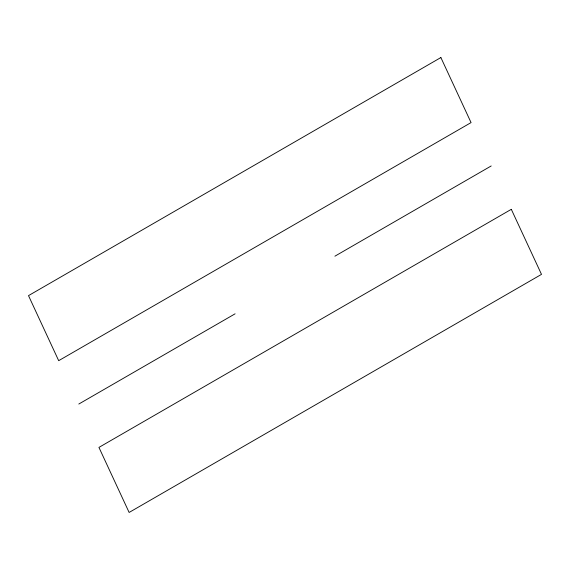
<?xml version="1.0" encoding="UTF-8"?>
<svg xmlns="http://www.w3.org/2000/svg" width="570" height="570" viewBox="0 0 570 570"><rect width="100%" height="100%" fill="white"/><g stroke="black" fill="none" stroke-linecap="round" stroke-linejoin="round"><path stroke-width="0.85" d="M78.81 404.037L235.096 313.814M334.904 256.187L491.19 165.963M440.874 57.549L28.5 295.631L58.689 360.675L471.062 122.593L440.874 57.549M511.311 209.325L98.938 447.407L129.126 512.451L541.5 274.37L511.311 209.325"/></g></svg>
